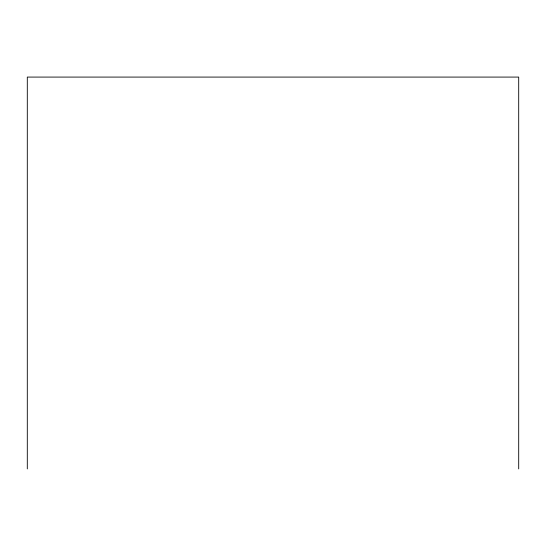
<?xml version="1.0" encoding="UTF-8"?>
<svg xmlns="http://www.w3.org/2000/svg" width="546" height="546" viewBox="0 0 546 546"><rect width="100%" height="100%" fill="white"/><g stroke="black" fill="none" stroke-linecap="round" stroke-linejoin="round"><path stroke-width="0.82" d="M518.7 468.918L518.7 77.082L27.3 77.082L27.3 468.918"/></g></svg>
